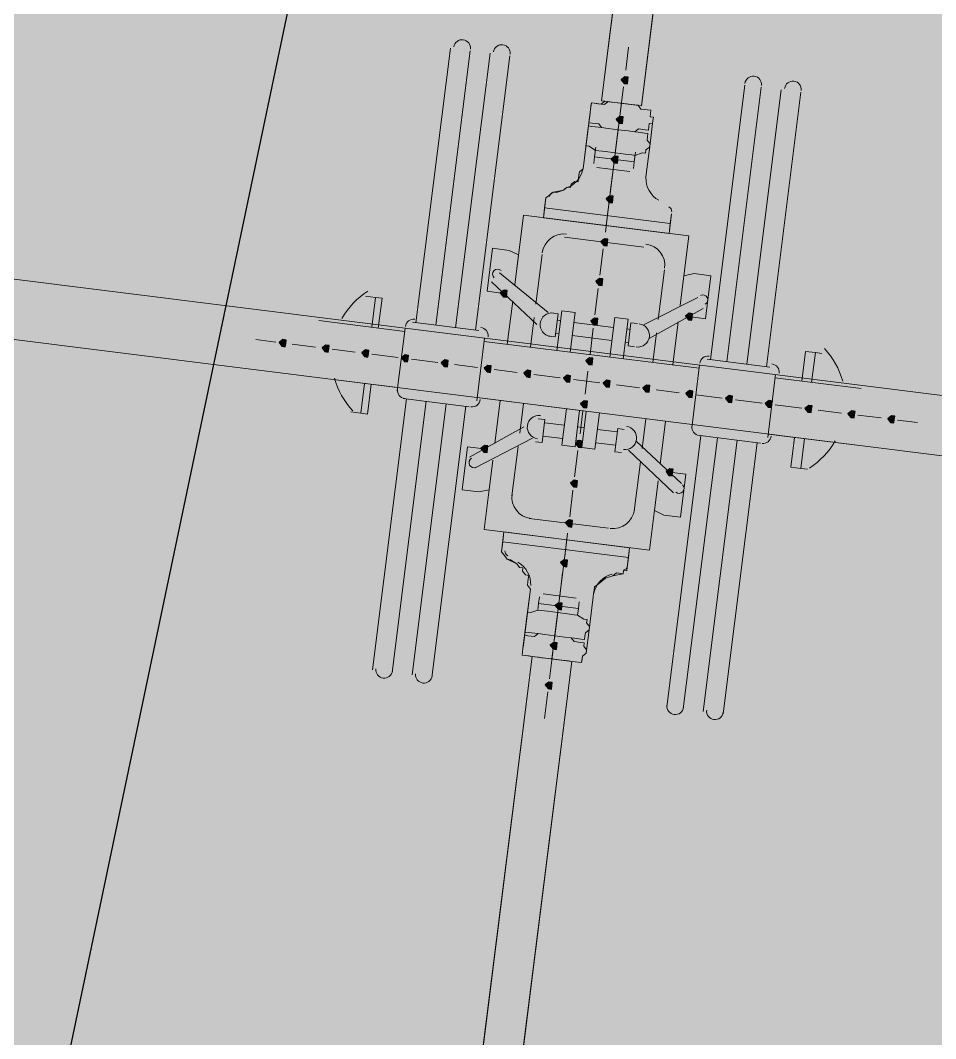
# Model space of a CAD drawing. Header units: metres. Extents: x -4 to 509425, y 7549 to 4732445.
# Drawn here: x 476052.894 to 476055.218, y 4719746.05 to 4719748.636 of the extents above; entities that cross this region are included whole.
import ezdxf

# ---------------------------------------------------------------- set-up
doc = ezdxf.new("R2010")
doc.units = ezdxf.units.M
doc.header["$LTSCALE"] = 0.01
doc.header["$MEASUREMENT"] = 0
doc.layers.get('0').update_dxf_attribs({"lineweight": 0})
for name, color, linetype in [('_SUBESTACIÓN', 1, 'Continuous'), ('PARCELAS', 31, 'Continuous'), ('SUBESTACION LA VID', 253, 'Continuous')]:
    doc.layers.add(name, color=color, linetype=linetype)

# ---------------------------------------------------------------- blocks, each defined once
blk = doc.blocks.new('A$Cfff6051d')
at = {"layer": 'SUBESTACION LA VID', "transparency": 33554687}
h = blk.add_hatch(color=256, dxfattribs=at)
h.dxf.hatch_style = 2
h.paths.add_polyline_path([(476054.4361, 4719748.4834), (476054.4372, 4719748.4918), (476054.4288, 4719748.4928), (476054.4193, 4719748.4855), (476054.4267, 4719748.476), (476054.4351, 4719748.475)])
h = blk.add_hatch(color=256, dxfattribs=at)
h.dxf.hatch_style = 2
h.paths.add_polyline_path([(476054.4235, 4719748.3826), (476054.4245, 4719748.391), (476054.4161, 4719748.392), (476054.4067, 4719748.3847), (476054.414, 4719748.3752), (476054.4224, 4719748.3742)])
h = blk.add_hatch(color=256, dxfattribs=at)
h.dxf.hatch_style = 2
h.paths.add_polyline_path([(476054.4108, 4719748.2818), (476054.4119, 4719748.2902), (476054.4035, 4719748.2912), (476054.394, 4719748.2839), (476054.4014, 4719748.2744), (476054.4098, 4719748.2734)])
h = blk.add_hatch(color=256, dxfattribs=at)
h.dxf.hatch_style = 2
h.paths.add_polyline_path([(476054.3982, 4719748.181), (476054.3993, 4719748.1894), (476054.3909, 4719748.1904), (476054.3814, 4719748.1831), (476054.3888, 4719748.1736), (476054.3972, 4719748.1726)])
h = blk.add_hatch(color=256, dxfattribs=at)
h.dxf.hatch_style = 2
h.paths.add_polyline_path([(476054.3845, 4719748.0718), (476054.3856, 4719748.0802), (476054.3772, 4719748.0812), (476054.3677, 4719748.0739), (476054.3751, 4719748.0644), (476054.3835, 4719748.0634)])
h = blk.add_hatch(color=256, dxfattribs=at)
h.dxf.hatch_style = 2
h.paths.add_polyline_path([(476054.3719, 4719747.971), (476054.3729, 4719747.9794), (476054.3645, 4719747.9804), (476054.3551, 4719747.9731), (476054.3624, 4719747.9636), (476054.3708, 4719747.9626)])
h = blk.add_hatch(color=256, dxfattribs=at)
h.dxf.hatch_style = 2
h.paths.add_polyline_path([(476054.1293, 4719747.9417), (476054.1303, 4719747.9501), (476054.1219, 4719747.9511), (476054.1125, 4719747.9438), (476054.1198, 4719747.9343), (476054.1282, 4719747.9333)])
h = blk.add_hatch(color=256, dxfattribs=at)
h.dxf.hatch_style = 2
h.paths.add_polyline_path([(476054.5997, 4719747.8827), (476054.6008, 4719747.8911), (476054.5924, 4719747.8921), (476054.5829, 4719747.8848), (476054.5903, 4719747.8753), (476054.5987, 4719747.8743)])
h = blk.add_hatch(color=256, dxfattribs=at)
h.dxf.hatch_style = 2
h.paths.add_polyline_path([(476054.3592, 4719747.8702), (476054.3603, 4719747.8786), (476054.3519, 4719747.8796), (476054.3424, 4719747.8723), (476054.3498, 4719747.8628), (476054.3582, 4719747.8618)])
h = blk.add_hatch(color=256, dxfattribs=at)
h.dxf.hatch_style = 2
h.paths.add_polyline_path([(476053.5675, 4719747.8158), (476053.5685, 4719747.8242), (476053.5601, 4719747.8253), (476053.5507, 4719747.818), (476053.558, 4719747.8085), (476053.5664, 4719747.8074)])
h = blk.add_hatch(color=256, dxfattribs=at)
h.dxf.hatch_style = 2
h.paths.add_polyline_path([(476053.6767, 4719747.8022), (476053.6777, 4719747.8106), (476053.6693, 4719747.8116), (476053.6599, 4719747.8043), (476053.6672, 4719747.7948), (476053.6756, 4719747.7938)])
h = blk.add_hatch(color=256, dxfattribs=at)
h.dxf.hatch_style = 2
h.paths.add_polyline_path([(476053.7775, 4719747.7895), (476053.7785, 4719747.7979), (476053.7701, 4719747.799), (476053.7607, 4719747.7916), (476053.768, 4719747.7822), (476053.7764, 4719747.7811)])
h = blk.add_hatch(color=256, dxfattribs=at)
h.dxf.hatch_style = 2
h.paths.add_polyline_path([(476053.8783, 4719747.7769), (476053.8793, 4719747.7853), (476053.8709, 4719747.7863), (476053.8615, 4719747.779), (476053.8688, 4719747.7695), (476053.8772, 4719747.7685)])
h = blk.add_hatch(color=256, dxfattribs=at)
h.dxf.hatch_style = 2
h.paths.add_polyline_path([(476053.9791, 4719747.7642), (476053.9801, 4719747.7726), (476053.9717, 4719747.7737), (476053.9623, 4719747.7664), (476053.9696, 4719747.7569), (476053.978, 4719747.7558)])
h = blk.add_hatch(color=256, dxfattribs=at)
h.dxf.hatch_style = 2
h.paths.add_polyline_path([(476054.3466, 4719747.7694), (476054.3477, 4719747.7778), (476054.3393, 4719747.7788), (476054.3298, 4719747.7715), (476054.3372, 4719747.762), (476054.3456, 4719747.761)])
h = blk.add_hatch(color=256, dxfattribs=at)
h.dxf.hatch_style = 2
h.paths.add_polyline_path([(476054.0883, 4719747.7506), (476054.0893, 4719747.759), (476054.0809, 4719747.76), (476054.0715, 4719747.7527), (476054.0788, 4719747.7432), (476054.0872, 4719747.7422)])
h = blk.add_hatch(color=256, dxfattribs=at)
h.dxf.hatch_style = 2
h.paths.add_polyline_path([(476054.1891, 4719747.7379), (476054.1901, 4719747.7463), (476054.1817, 4719747.7474), (476054.1723, 4719747.74), (476054.1796, 4719747.7306), (476054.188, 4719747.7295)])
h = blk.add_hatch(color=256, dxfattribs=at)
h.dxf.hatch_style = 2
h.paths.add_polyline_path([(476054.2899, 4719747.7253), (476054.2909, 4719747.7337), (476054.2825, 4719747.7347), (476054.2731, 4719747.7274), (476054.2804, 4719747.7179), (476054.2888, 4719747.7169)])
h = blk.add_hatch(color=256, dxfattribs=at)
h.dxf.hatch_style = 2
h.paths.add_polyline_path([(476054.3907, 4719747.7126), (476054.3917, 4719747.721), (476054.3833, 4719747.7221), (476054.3739, 4719747.7147), (476054.3812, 4719747.7053), (476054.3896, 4719747.7042)])
h = blk.add_hatch(color=256, dxfattribs=at)
h.dxf.hatch_style = 2
h.paths.add_polyline_path([(476054.4915, 4719747.7), (476054.4925, 4719747.7084), (476054.4841, 4719747.7095), (476054.4747, 4719747.7021), (476054.482, 4719747.6927), (476054.4904, 4719747.6916)])
h = blk.add_hatch(color=256, dxfattribs=at)
h.dxf.hatch_style = 2
h.paths.add_polyline_path([(476054.6007, 4719747.6863), (476054.6017, 4719747.6947), (476054.5933, 4719747.6958), (476054.5839, 4719747.6884), (476054.5912, 4719747.679), (476054.5996, 4719747.6779)])
h = blk.add_hatch(color=256, dxfattribs=at)
h.dxf.hatch_style = 2
h.paths.add_polyline_path([(476054.3329, 4719747.6602), (476054.334, 4719747.6686), (476054.3256, 4719747.6696), (476054.3161, 4719747.6623), (476054.3235, 4719747.6528), (476054.3319, 4719747.6518)])
h = blk.add_hatch(color=256, dxfattribs=at)
h.dxf.hatch_style = 2
h.paths.add_polyline_path([(476054.7015, 4719747.6737), (476054.7025, 4719747.6821), (476054.6941, 4719747.6831), (476054.6847, 4719747.6758), (476054.692, 4719747.6663), (476054.7004, 4719747.6653)])
h = blk.add_hatch(color=256, dxfattribs=at)
h.dxf.hatch_style = 2
h.paths.add_polyline_path([(476054.8023, 4719747.661), (476054.8034, 4719747.6694), (476054.795, 4719747.6705), (476054.7855, 4719747.6631), (476054.7928, 4719747.6537), (476054.8012, 4719747.6526)])
h = blk.add_hatch(color=256, dxfattribs=at)
h.dxf.hatch_style = 2
h.paths.add_polyline_path([(476054.9031, 4719747.6484), (476054.9042, 4719747.6568), (476054.8958, 4719747.6579), (476054.8863, 4719747.6505), (476054.8936, 4719747.6411), (476054.902, 4719747.64)])
h = blk.add_hatch(color=256, dxfattribs=at)
h.dxf.hatch_style = 2
h.paths.add_polyline_path([(476055.0123, 4719747.6347), (476055.0134, 4719747.6431), (476055.005, 4719747.6442), (476054.9955, 4719747.6368), (476055.0029, 4719747.6274), (476055.0113, 4719747.6263)])
h = blk.add_hatch(color=256, dxfattribs=at)
h.dxf.hatch_style = 2
h.paths.add_polyline_path([(476055.1131, 4719747.6221), (476055.1142, 4719747.6305), (476055.1058, 4719747.6315), (476055.0963, 4719747.6242), (476055.1037, 4719747.6147), (476055.1121, 4719747.6137)])
h = blk.add_hatch(color=256, dxfattribs=at)
h.dxf.hatch_style = 2
h.paths.add_polyline_path([(476054.0798, 4719747.5468), (476054.0808, 4719747.5552), (476054.0724, 4719747.5563), (476054.063, 4719747.5489), (476054.0703, 4719747.5395), (476054.0787, 4719747.5384)])
h = blk.add_hatch(color=256, dxfattribs=at)
h.dxf.hatch_style = 2
h.paths.add_polyline_path([(476054.3203, 4719747.5594), (476054.3213, 4719747.5678), (476054.3129, 4719747.5688), (476054.3035, 4719747.5615), (476054.3108, 4719747.552), (476054.3192, 4719747.551)])
h = blk.add_hatch(color=256, dxfattribs=at)
h.dxf.hatch_style = 2
h.paths.add_polyline_path([(476054.5502, 4719747.4879), (476054.5513, 4719747.4963), (476054.5429, 4719747.4973), (476054.5334, 4719747.49), (476054.5408, 4719747.4805), (476054.5492, 4719747.4795)])
h = blk.add_hatch(color=256, dxfattribs=at)
h.dxf.hatch_style = 2
h.paths.add_polyline_path([(476054.3076, 4719747.4586), (476054.3087, 4719747.467), (476054.3003, 4719747.468), (476054.2908, 4719747.4607), (476054.2982, 4719747.4512), (476054.3066, 4719747.4502)])
h = blk.add_hatch(color=256, dxfattribs=at)
h.dxf.hatch_style = 2
h.paths.add_polyline_path([(476054.295, 4719747.3577), (476054.2961, 4719747.3661), (476054.2877, 4719747.3672), (476054.2782, 4719747.3599), (476054.2855, 4719747.3504), (476054.2939, 4719747.3493)])
h = blk.add_hatch(color=256, dxfattribs=at)
h.dxf.hatch_style = 2
h.paths.add_polyline_path([(476054.2824, 4719747.2569), (476054.2834, 4719747.2653), (476054.275, 4719747.2664), (476054.2656, 4719747.2591), (476054.2729, 4719747.2496), (476054.2813, 4719747.2485)])
h = blk.add_hatch(color=256, dxfattribs=at)
h.dxf.hatch_style = 2
h.paths.add_polyline_path([(476054.2687, 4719747.1477), (476054.2697, 4719747.1561), (476054.2613, 4719747.1572), (476054.2519, 4719747.1498), (476054.2592, 4719747.1404), (476054.2676, 4719747.1393)])
h = blk.add_hatch(color=256, dxfattribs=at)
h.dxf.hatch_style = 2
h.paths.add_polyline_path([(476054.256, 4719747.0469), (476054.2571, 4719747.0553), (476054.2487, 4719747.0564), (476054.2392, 4719747.049), (476054.2466, 4719747.0396), (476054.255, 4719747.0385)])
h = blk.add_hatch(color=256, dxfattribs=at)
h.dxf.hatch_style = 2
h.paths.add_polyline_path([(476054.2434, 4719746.9461), (476054.2444, 4719746.9545), (476054.236, 4719746.9556), (476054.2266, 4719746.9482), (476054.2339, 4719746.9388), (476054.2423, 4719746.9377)])
at = {"layer": 'SUBESTACION LA VID', "lineweight": 15}
for p, q in [((476071.4612, 4719745.6493), (475975.7142, 4719757.6531)), ((476071.4423, 4719745.4981), (475975.6953, 4719757.5019)), ((476054.3699, 4719748.432), (476054.9829, 4719753.321)), ((476054.4707, 4719748.4193), (476055.0837, 4719753.3083)), ((476053.9857, 4719748.5655), (476053.8982, 4719747.8682)), ((476054.4309, 4719748.5096), (476054.4383, 4719748.5684)), ((476053.9487, 4719747.8619), (476054.0361, 4719748.5591)), ((476054.0865, 4719748.5528), (476053.9991, 4719747.8556)), ((476054.0495, 4719747.8493), (476054.1369, 4719748.5465)), ((476054.4172, 4719748.4004), (476054.4256, 4719748.4676)), ((476054.6459, 4719747.7745), (476054.7333, 4719748.4717)), ((476054.7753, 4719748.4665), (476054.6879, 4719747.7692)), ((476054.7383, 4719747.7629), (476054.8257, 4719748.4601)), ((476054.8761, 4719748.4538), (476054.7887, 4719747.7566)), ((476054.3405, 4719748.4015), (476054.3332, 4719748.3427)), ((476054.4046, 4719748.2996), (476054.413, 4719748.3668)), ((476054.4928, 4719748.3227), (476054.5001, 4719748.3815)), ((476054.3226, 4719748.2587), (476054.3332, 4719748.3427)), ((476054.4928, 4719748.3227), (476054.4822, 4719748.2387)), ((476054.3499, 4719748.2724), (476054.352, 4719748.2892)), ((476054.4413, 4719748.2524), (476054.3573, 4719748.2629)), ((476054.3583, 4719748.2713), (476054.3583, 4719748.2713)), ((476054.3919, 4719748.1988), (476054.3993, 4719748.2576)), ((476054.4423, 4719748.2608), (476054.4423, 4719748.2608)), ((476054.4528, 4719748.2765), (476054.4507, 4719748.2597)), ((476054.247, 4719748.1999), (476054.2733, 4719748.2052)), ((476054.5441, 4719748.12), (476054.2249, 4719748.16)), ((476054.3793, 4719748.098), (476054.3866, 4719748.1568)), ((476054.1714, 4719748.1412), (476054.1493, 4719747.9648)), ((476054.5914, 4719748.0885), (476054.1714, 4719748.1412)), ((476054.4769, 4719748.0602), (476054.2753, 4719748.0855)), ((476054.5914, 4719748.0885), (476054.5693, 4719747.9121)), ((476054.3656, 4719747.9888), (476054.374, 4719748.056)), ((476054.2186, 4719748.0414), (476054.2028, 4719747.9154)), ((476054.5294, 4719748.0024), (476054.5136, 4719747.8764)), ((476054.0905, 4719747.9721), (476054.2049, 4719747.8639)), ((476054.1104, 4719747.9952), (476054.2343, 4719747.8944)), ((476054.3529, 4719747.888), (476054.3614, 4719747.9552)), ((476053.7954, 4719747.9323), (476053.7702, 4719747.9355)), ((476053.8122, 4719747.9302), (476053.8027, 4719747.8546)), ((476054.144, 4719747.9228), (476054.1303, 4719747.8135)), ((476054.6144, 4719747.932), (476054.4779, 4719747.8638)), ((476054.2563, 4719747.7977), (476054.2689, 4719747.8986)), ((476054.3025, 4719747.8943), (476054.2689, 4719747.8986)), ((476054.2899, 4719747.7935), (476054.3025, 4719747.8943)), ((476054.6281, 4719747.9047), (476054.4905, 4719747.8281)), ((476053.8699, 4719747.8462), (476053.6515, 4719747.8736)), ((476054.0579, 4719747.8482), (476053.8898, 4719747.8693)), ((476054.1986, 4719747.8818), (476054.1891, 4719747.8062)), ((476054.2658, 4719747.8734), (476054.2574, 4719747.8744)), ((476054.4002, 4719747.8565), (476054.2994, 4719747.8691)), ((476054.3907, 4719747.7809), (476054.4033, 4719747.8817)), ((476054.4369, 4719747.8775), (476054.4033, 4719747.8817)), ((476054.4243, 4719747.7767), (476054.4369, 4719747.8775)), ((476054.4611, 4719747.8659), (476054.4443, 4719747.868)), ((476054.564, 4719747.8701), (476054.5503, 4719747.7609)), ((476053.8709, 4719747.8546), (476053.8509, 4719747.695)), ((476054.2616, 4719747.8397), (476054.2532, 4719747.8408)), ((476054.3403, 4719747.7872), (476054.3487, 4719747.8544)), ((476054.4422, 4719747.8512), (476054.4338, 4719747.8523)), ((476054.5094, 4719747.8428), (476054.4999, 4719747.7672)), ((476053.5423, 4719747.819), (476053.4919, 4719747.8253)), ((476054.0525, 4719747.6697), (476054.0725, 4719747.8293)), ((476054.6175, 4719747.7525), (476054.0715, 4719747.8209)), ((476054.396, 4719747.8229), (476054.2952, 4719747.8355)), ((476054.438, 4719747.8176), (476054.4296, 4719747.8187)), ((476053.6431, 4719747.8064), (476053.5843, 4719747.8137)), ((476053.7439, 4719747.7937), (476053.6851, 4719747.8011)), ((476054.8874, 4719747.7954), (476054.8779, 4719747.7198)), ((476054.9126, 4719747.7923), (476054.9294, 4719747.7902)), ((476053.8531, 4719747.78), (476053.7859, 4719747.7885)), ((476053.9539, 4719747.7674), (476053.8867, 4719747.7758)), ((476054.6375, 4719747.7756), (476054.7971, 4719747.7555)), ((476054.0547, 4719747.7548), (476053.9959, 4719747.7621)), ((476054.1555, 4719747.7421), (476054.0967, 4719747.7495)), ((476054.2647, 4719747.7284), (476054.1975, 4719747.7369)), ((476054.3277, 4719747.6864), (476054.335, 4719747.7452)), ((476054.5986, 4719747.6013), (476054.6186, 4719747.7609)), ((476053.852, 4719747.7034), (476053.6336, 4719747.7308)), ((476054.3655, 4719747.7158), (476054.2983, 4719747.7242)), ((476054.8118, 4719747.7366), (476054.7918, 4719747.577)), ((476054.8107, 4719747.7282), (476055.0291, 4719747.7009)), ((476054.4663, 4719747.7032), (476054.4075, 4719747.7105)), ((476054.5671, 4719747.6905), (476054.5083, 4719747.6979)), ((476054.6763, 4719747.6768), (476054.6091, 4719747.6853)), ((476053.7877, 4719746.9862), (476053.874, 4719747.675)), ((476053.9244, 4719747.6687), (476053.8381, 4719746.9799)), ((476054.0336, 4719747.655), (476053.8656, 4719747.6761)), ((476053.8885, 4719746.9736), (476053.9748, 4719747.6624)), ((476054.5996, 4719747.6097), (476054.0536, 4719747.6781)), ((476054.1124, 4719747.6707), (476054.0987, 4719747.5615)), ((476054.1712, 4719747.6634), (476054.1617, 4719747.5878)), ((476054.7771, 4719747.6642), (476054.7099, 4719747.6726)), ((476054.8779, 4719747.6516), (476054.8107, 4719747.66)), ((476053.7333, 4719747.6415), (476053.7585, 4719747.6383)), ((476054.0252, 4719747.6561), (476053.9389, 4719746.9672)), ((476054.2804, 4719747.6497), (476054.2688, 4719747.5573)), ((476054.314, 4719747.6455), (476054.3024, 4719747.5531)), ((476054.315, 4719747.5856), (476054.3224, 4719747.6444)), ((476054.3308, 4719747.6434), (476054.3192, 4719747.551)), ((476054.3644, 4719747.6391), (476054.3528, 4719747.5467)), ((476054.9787, 4719747.6389), (476054.9199, 4719747.6463)), ((476055.0795, 4719747.6263), (476055.0207, 4719747.6337)), ((476054.2751, 4719747.6077), (476054.2247, 4719747.614)), ((476054.482, 4719747.6244), (476054.4725, 4719747.5488)), ((476054.5324, 4719747.6181), (476054.5187, 4719747.5089)), ((476055.1719, 4719747.6147), (476055.1215, 4719747.621)), ((476054.0346, 4719747.5269), (476054.1722, 4719747.6035)), ((476054.3255, 4719747.6014), (476054.3087, 4719747.6035)), ((476054.4095, 4719747.5908), (476054.3591, 4719747.5971)), ((476054.6133, 4719747.5823), (476054.7729, 4719747.5623)), ((476054.7928, 4719747.5854), (476055.0112, 4719747.5581)), ((476054.0483, 4719747.4996), (476054.1943, 4719747.5752)), ((476054.2709, 4719747.5741), (476054.2205, 4719747.5804)), ((476054.3024, 4719747.5531), (476054.2688, 4719747.5573)), ((476054.3213, 4719747.5678), (476054.3045, 4719747.5699)), ((476054.4053, 4719747.5572), (476054.3549, 4719747.5635)), ((476054.5723, 4719747.4595), (476054.4578, 4719747.5677)), ((476054.6217, 4719747.5813), (476054.5353, 4719746.8925)), ((476054.5773, 4719746.8872), (476054.6637, 4719747.576)), ((476054.7141, 4719747.5697), (476054.6277, 4719746.8809)), ((476054.6781, 4719746.8746), (476054.7645, 4719747.5634)), ((476054.1575, 4719747.5542), (476054.1417, 4719747.4282)), ((476054.3013, 4719747.4764), (476054.3098, 4719747.5436)), ((476054.3528, 4719747.5467), (476054.3192, 4719747.551)), ((476054.42, 4719747.5383), (476054.4032, 4719747.5404)), ((476054.5523, 4719747.4364), (476054.4379, 4719747.5446)), ((476054.0934, 4719747.5195), (476054.0713, 4719747.3431)), ((476054.4683, 4719747.5152), (476054.4525, 4719747.3892)), ((476054.8925, 4719747.4961), (476054.8757, 4719747.4982)), ((476054.5135, 4719747.4669), (476054.4913, 4719747.2905)), ((476054.2887, 4719747.3756), (476054.2971, 4719747.4428)), ((476054.3874, 4719747.3462), (476054.1858, 4719747.3714)), ((476054.4913, 4719747.2905), (476054.0713, 4719747.3431)), ((476054.2761, 4719747.2748), (476054.2834, 4719747.3336)), ((476054.4378, 4719747.2716), (476054.1186, 4719747.3116)), ((476054.1301, 4719747.2675), (476054.1542, 4719747.2559)), ((476054.2634, 4719747.174), (476054.2708, 4719747.2328)), ((476054.3979, 4719747.2254), (476054.4241, 4719747.2306)), ((476054.1889, 4719747.1919), (476054.1783, 4719747.1079)), ((476054.212, 4719747.1719), (476054.2099, 4719747.1551)), ((476054.2204, 4719747.1709), (476054.2204, 4719747.1709)), ((476054.3054, 4719747.1687), (476054.2214, 4719747.1793)), ((476054.338, 4719747.0879), (476054.3485, 4719747.1719)), ((476054.3044, 4719747.1603), (476054.3044, 4719747.1603)), ((476054.3107, 4719747.1425), (476054.3128, 4719747.1593)), ((476054.2497, 4719747.0648), (476054.2582, 4719747.132)), ((476054.171, 4719747.0491), (476054.1783, 4719747.1079)), ((476054.338, 4719747.0879), (476054.3306, 4719747.0291)), ((476053.4263, 4719740.9053), (476054.193, 4719747.0207)), ((476054.2371, 4719746.964), (476054.2455, 4719747.0312)), ((476053.5271, 4719740.8926), (476054.2938, 4719747.0081)), ((476054.2245, 4719746.8632), (476054.2329, 4719746.9304))]:
    blk.add_line(p, q, dxfattribs=at)
at = {"layer": 'SUBESTACION LA VID', "lineweight": 0}
for p, q in [((476054.3699, 4719748.432), (476054.4707, 4719748.4193)), ((476054.541, 4719748.0948), (476054.5473, 4719748.1452)), ((476054.4409, 4719747.2968), (476054.4346, 4719747.2464))]:
    blk.add_line(p, q, dxfattribs=at)
at = {"layer": 'SUBESTACION LA VID', "lineweight": 15}
for points in [[(476071.4423, 4719745.4981), (476071.4612, 4719745.6493), (475975.7142, 4719757.6531), (475975.6953, 4719757.5019), (476071.4423, 4719745.4981)], [(476054.3699, 4719748.432), (476054.4707, 4719748.4193), (476055.0837, 4719753.3083), (476054.9829, 4719753.321), (476054.3699, 4719748.432)], [(476054.2281, 4719748.1852), (476054.2218, 4719748.1348), (476054.3814, 4719748.1148), (476054.4203, 4719748.4256), (476054.3951, 4719748.4288), (476054.3867, 4719748.4299), (476054.3773, 4719748.4225), (476054.3689, 4719748.4236), (476054.3605, 4719748.4246), (476054.3521, 4719748.4257), (476054.3437, 4719748.4267), (476054.3416, 4719748.4099), (476054.3405, 4719748.4015), (476054.3332, 4719748.3427), (476054.3226, 4719748.2587), (476054.3132, 4719748.2514), (476054.3121, 4719748.243), (476054.3111, 4719748.2346), (476054.31, 4719748.2262), (476054.3016, 4719748.2272), (476054.2922, 4719748.2199), (476054.2911, 4719748.2115), (476054.2827, 4719748.2125), (476054.2733, 4719748.2052), (476054.2554, 4719748.1989), (476054.247, 4719748.1999), (476054.2375, 4719748.1926), (476054.2281, 4719748.1852)], [(476054.3405, 4719748.4015), (476054.3395, 4719748.3931), (476054.3384, 4719748.3847), (476054.3374, 4719748.3763), (476054.3458, 4719748.3753), (476054.3626, 4719748.3732), (476054.3699, 4719748.3637), (476054.3867, 4719748.3616), (476054.4119, 4719748.3584), (476054.4371, 4719748.3553), (476054.4539, 4719748.3532), (476054.4634, 4719748.3605), (476054.4802, 4719748.3584), (476054.4886, 4719748.3574), (476054.4896, 4719748.3658), (476054.4907, 4719748.3742), (476054.4991, 4719748.3731), (476054.5001, 4719748.3815), (476054.5012, 4719748.3899), (476054.4928, 4719748.391), (476054.4938, 4719748.3994), (476054.4949, 4719748.4078), (476054.4865, 4719748.4088), (476054.4697, 4719748.4109), (476054.4623, 4719748.4204), (476054.4455, 4719748.4225), (476054.4203, 4719748.4256), (476054.3951, 4719748.4288), (476054.3783, 4719748.4309), (476054.3689, 4719748.4236), (476054.3521, 4719748.4257), (476054.3437, 4719748.4267), (476054.3426, 4719748.4183), (476054.3416, 4719748.4099), (476054.3405, 4719748.4015)], [(476054.4046, 4719748.2996), (476054.4298, 4719748.2965), (476054.4466, 4719748.2944), (476054.455, 4719748.2933), (476054.4728, 4719748.2996), (476054.4812, 4719748.2986), (476054.4823, 4719748.307), (476054.4917, 4719748.3143), (476054.4928, 4719748.3227), (476054.4854, 4719748.3322), (476054.4865, 4719748.3406), (476054.4875, 4719748.349), (476054.4791, 4719748.35), (476054.4623, 4719748.3521), (476054.4539, 4719748.3532), (476054.4371, 4719748.3553), (476054.4119, 4719748.3584), (476054.3867, 4719748.3616), (476054.3699, 4719748.3637), (476054.3615, 4719748.3648), (476054.3447, 4719748.3669), (476054.3363, 4719748.3679), (476054.3353, 4719748.3595), (476054.3342, 4719748.3511), (476054.3332, 4719748.3427), (476054.3321, 4719748.3343), (476054.3311, 4719748.3259), (476054.33, 4719748.3175), (476054.3384, 4719748.3165), (476054.3541, 4719748.306), (476054.3625, 4719748.3049), (476054.3793, 4719748.3028), (476054.4046, 4719748.2996)], [(476054.456, 4719748.3017), (476054.4528, 4719748.2765), (476054.352, 4719748.2892), (476054.3552, 4719748.3144)], [(476054.5473, 4719748.1452), (476054.5441, 4719748.12), (476054.541, 4719748.0948), (476054.2218, 4719748.1348), (476054.2249, 4719748.16), (476054.2281, 4719748.1852)], [(476054.1209, 4719747.9427), (476054.0789, 4719747.948), (476054.0926, 4719748.0572), (476054.1346, 4719748.0519), (476054.1587, 4719748.0404), (476054.1493, 4719747.9648)], [(476054.5913, 4719747.8837), (476054.6333, 4719747.8785), (476054.647, 4719747.9877), (476054.605, 4719747.9929), (476054.5788, 4719747.9877), (476054.5693, 4719747.9121)], [(476053.7859, 4719747.8567), (476053.7954, 4719747.9323), (476053.8122, 4719747.9302)], [(476054.2353, 4719747.8345), (476054.2521, 4719747.8324), (476054.2595, 4719747.8912), (476054.2427, 4719747.8933)], [(476054.4537, 4719747.8071), (476054.4369, 4719747.8092), (476054.4443, 4719747.868)], [(476054.9031, 4719747.7167), (476054.9126, 4719747.7923), (476054.8874, 4719747.7954)], [(476053.7848, 4719747.7118), (476053.7753, 4719747.6362), (476053.7585, 4719747.6383), (476053.768, 4719747.7139)], [(476054.209, 4719747.6245), (476054.2258, 4719747.6224), (476054.2184, 4719747.5636), (476054.2016, 4719747.5657)], [(476054.4274, 4719747.5971), (476054.4106, 4719747.5992), (476054.4032, 4719747.5404)], [(476054.86, 4719747.577), (476054.8505, 4719747.5014), (476054.8757, 4719747.4982), (476054.8852, 4719747.5739)], [(476054.0714, 4719747.5479), (476054.0294, 4719747.5532), (476054.0157, 4719747.444), (476054.0577, 4719747.4387), (476054.084, 4719747.4439), (476054.0934, 4719747.5195)], [(476054.5418, 4719747.4889), (476054.5838, 4719747.4837), (476054.5701, 4719747.3744), (476054.5281, 4719747.3797), (476054.504, 4719747.3913), (476054.5135, 4719747.4669)], [(476054.1154, 4719747.2864), (476054.1217, 4719747.3368), (476054.2813, 4719747.3168), (476054.2434, 4719747.0144), (476054.2182, 4719747.0175), (476054.2098, 4719747.0186), (476054.2014, 4719747.0197), (476054.193, 4719747.0207), (476054.1846, 4719747.0218), (476054.1762, 4719747.0228), (476054.1678, 4719747.0239), (476054.1699, 4719747.0407), (476054.171, 4719747.0491), (476054.1783, 4719747.1079), (476054.1889, 4719747.1919), (476054.1815, 4719747.2013), (476054.1826, 4719747.2097), (476054.1836, 4719747.2181), (476054.1847, 4719747.2265), (476054.1763, 4719747.2276), (476054.1689, 4719747.237), (476054.17, 4719747.2454), (476054.1616, 4719747.2465), (476054.1542, 4719747.2559), (476054.1385, 4719747.2664), (476054.1301, 4719747.2675), (476054.1228, 4719747.277), (476054.1154, 4719747.2864)], [(476054.4346, 4719747.2464), (476054.4378, 4719747.2716), (476054.4409, 4719747.2968), (476054.1217, 4719747.3368), (476054.1186, 4719747.3116), (476054.1154, 4719747.2864)], [(476054.4346, 4719747.2464), (476054.4409, 4719747.2968), (476054.2813, 4719747.3168), (476054.2434, 4719747.0144), (476054.2686, 4719747.0112), (476054.277, 4719747.0102), (476054.2938, 4719747.0081), (476054.3022, 4719747.007), (476054.3106, 4719747.006), (476054.319, 4719747.0049), (476054.3211, 4719747.0217), (476054.3306, 4719747.0291), (476054.338, 4719747.0879), (476054.3485, 4719747.1719), (476054.3495, 4719747.1803), (476054.3506, 4719747.1887), (476054.3516, 4719747.1971), (476054.3611, 4719747.2044), (476054.3705, 4719747.2118), (476054.38, 4719747.2191), (476054.3979, 4719747.2254), (476054.4073, 4719747.2327), (476054.4241, 4719747.2306), (476054.4252, 4719747.239), (476054.4336, 4719747.238), (476054.4346, 4719747.2464)], [(476054.3086, 4719747.1257), (476054.3107, 4719747.1425), (476054.2099, 4719747.1551), (476054.2078, 4719747.1383)], [(476054.2582, 4719747.132), (476054.2834, 4719747.1288), (476054.3002, 4719747.1267), (476054.3086, 4719747.1257), (476054.3243, 4719747.1152), (476054.3327, 4719747.1141), (476054.3317, 4719747.1057), (476054.339, 4719747.0963), (476054.338, 4719747.0879), (476054.3285, 4719747.0805), (476054.3274, 4719747.0721), (476054.3264, 4719747.0637), (476054.318, 4719747.0648), (476054.3012, 4719747.0669), (476054.2928, 4719747.0679), (476054.276, 4719747.07), (476054.2508, 4719747.0732), (476054.2256, 4719747.0763), (476054.2088, 4719747.0785), (476054.2004, 4719747.0795), (476054.1836, 4719747.0816), (476054.1752, 4719747.0827), (476054.1762, 4719747.0911), (476054.1773, 4719747.0995), (476054.1783, 4719747.1079), (476054.1794, 4719747.1163), (476054.1805, 4719747.1247), (476054.1815, 4719747.1331), (476054.1899, 4719747.132), (476054.2078, 4719747.1383), (476054.2162, 4719747.1373), (476054.233, 4719747.1352), (476054.2582, 4719747.132)], [(476054.171, 4719747.0491), (476054.172, 4719747.0575), (476054.1731, 4719747.0659), (476054.1741, 4719747.0743), (476054.1825, 4719747.0732), (476054.1993, 4719747.0711), (476054.2088, 4719747.0785), (476054.2256, 4719747.0763), (476054.2508, 4719747.0732), (476054.276, 4719747.07), (476054.2928, 4719747.0679), (476054.3001, 4719747.0585), (476054.3169, 4719747.0564), (476054.3253, 4719747.0553), (476054.3243, 4719747.0469), (476054.3316, 4719747.0375), (476054.3306, 4719747.0291), (476054.3211, 4719747.0217), (476054.3201, 4719747.0133), (476054.319, 4719747.0049), (476054.3106, 4719747.006), (476054.2938, 4719747.0081), (476054.2854, 4719747.0091), (476054.2686, 4719747.0112), (476054.2434, 4719747.0144), (476054.2182, 4719747.0175), (476054.2014, 4719747.0197), (476054.193, 4719747.0207), (476054.1762, 4719747.0228), (476054.1678, 4719747.0239), (476054.1689, 4719747.0323), (476054.1699, 4719747.0407), (476054.171, 4719747.0491)], [(476053.4263, 4719740.9053), (476053.5271, 4719740.8926), (476054.2938, 4719747.0081), (476054.193, 4719747.0207), (476053.4263, 4719740.9053)]]:
    blk.add_lwpolyline(points, dxfattribs=at)
at = {"layer": 'SUBESTACION LA VID'}
for points in [[(476054.4361, 4719748.4834), (476054.4372, 4719748.4918), (476054.4288, 4719748.4928), (476054.4193, 4719748.4855), (476054.4267, 4719748.476), (476054.4351, 4719748.475)], [(476054.4235, 4719748.3826), (476054.4245, 4719748.391), (476054.4161, 4719748.392), (476054.4067, 4719748.3847), (476054.414, 4719748.3752), (476054.4224, 4719748.3742)], [(476054.4108, 4719748.2818), (476054.4119, 4719748.2902), (476054.4035, 4719748.2912), (476054.394, 4719748.2839), (476054.4014, 4719748.2744), (476054.4098, 4719748.2734)], [(476054.3982, 4719748.181), (476054.3993, 4719748.1894), (476054.3909, 4719748.1904), (476054.3814, 4719748.1831), (476054.3888, 4719748.1736), (476054.3972, 4719748.1726)], [(476054.3845, 4719748.0718), (476054.3856, 4719748.0802), (476054.3772, 4719748.0812), (476054.3677, 4719748.0739), (476054.3751, 4719748.0644), (476054.3835, 4719748.0634)], [(476054.3719, 4719747.971), (476054.3729, 4719747.9794), (476054.3645, 4719747.9804), (476054.3551, 4719747.9731), (476054.3624, 4719747.9636), (476054.3708, 4719747.9626)], [(476054.1293, 4719747.9417), (476054.1303, 4719747.9501), (476054.1219, 4719747.9511), (476054.1125, 4719747.9438), (476054.1198, 4719747.9343), (476054.1282, 4719747.9333)], [(476054.5997, 4719747.8827), (476054.6008, 4719747.8911), (476054.5924, 4719747.8921), (476054.5829, 4719747.8848), (476054.5903, 4719747.8753), (476054.5987, 4719747.8743)], [(476054.3592, 4719747.8702), (476054.3603, 4719747.8786), (476054.3519, 4719747.8796), (476054.3424, 4719747.8723), (476054.3498, 4719747.8628), (476054.3582, 4719747.8618)], [(476053.5675, 4719747.8158), (476053.5685, 4719747.8242), (476053.5601, 4719747.8253), (476053.5507, 4719747.818), (476053.558, 4719747.8085), (476053.5664, 4719747.8074)], [(476053.6767, 4719747.8022), (476053.6777, 4719747.8106), (476053.6693, 4719747.8116), (476053.6599, 4719747.8043), (476053.6672, 4719747.7948), (476053.6756, 4719747.7938)], [(476053.7775, 4719747.7895), (476053.7785, 4719747.7979), (476053.7701, 4719747.799), (476053.7607, 4719747.7916), (476053.768, 4719747.7822), (476053.7764, 4719747.7811)], [(476053.8783, 4719747.7769), (476053.8793, 4719747.7853), (476053.8709, 4719747.7863), (476053.8615, 4719747.779), (476053.8688, 4719747.7695), (476053.8772, 4719747.7685)], [(476053.9791, 4719747.7642), (476053.9801, 4719747.7726), (476053.9717, 4719747.7737), (476053.9623, 4719747.7664), (476053.9696, 4719747.7569), (476053.978, 4719747.7558)], [(476054.3466, 4719747.7694), (476054.3477, 4719747.7778), (476054.3393, 4719747.7788), (476054.3298, 4719747.7715), (476054.3372, 4719747.762), (476054.3456, 4719747.761)], [(476054.0883, 4719747.7506), (476054.0893, 4719747.759), (476054.0809, 4719747.76), (476054.0715, 4719747.7527), (476054.0788, 4719747.7432), (476054.0872, 4719747.7422)], [(476054.1891, 4719747.7379), (476054.1901, 4719747.7463), (476054.1817, 4719747.7474), (476054.1723, 4719747.74), (476054.1796, 4719747.7306), (476054.188, 4719747.7295)], [(476054.2899, 4719747.7253), (476054.2909, 4719747.7337), (476054.2825, 4719747.7347), (476054.2731, 4719747.7274), (476054.2804, 4719747.7179), (476054.2888, 4719747.7169)], [(476054.3907, 4719747.7126), (476054.3917, 4719747.721), (476054.3833, 4719747.7221), (476054.3739, 4719747.7147), (476054.3812, 4719747.7053), (476054.3896, 4719747.7042)], [(476054.4915, 4719747.7), (476054.4925, 4719747.7084), (476054.4841, 4719747.7095), (476054.4747, 4719747.7021), (476054.482, 4719747.6927), (476054.4904, 4719747.6916)], [(476054.6007, 4719747.6863), (476054.6017, 4719747.6947), (476054.5933, 4719747.6958), (476054.5839, 4719747.6884), (476054.5912, 4719747.679), (476054.5996, 4719747.6779)], [(476054.3329, 4719747.6602), (476054.334, 4719747.6686), (476054.3256, 4719747.6696), (476054.3161, 4719747.6623), (476054.3235, 4719747.6528), (476054.3319, 4719747.6518)], [(476054.7015, 4719747.6737), (476054.7025, 4719747.6821), (476054.6941, 4719747.6831), (476054.6847, 4719747.6758), (476054.692, 4719747.6663), (476054.7004, 4719747.6653)], [(476054.8023, 4719747.661), (476054.8034, 4719747.6694), (476054.795, 4719747.6705), (476054.7855, 4719747.6631), (476054.7928, 4719747.6537), (476054.8012, 4719747.6526)], [(476054.9031, 4719747.6484), (476054.9042, 4719747.6568), (476054.8958, 4719747.6579), (476054.8863, 4719747.6505), (476054.8936, 4719747.6411), (476054.902, 4719747.64)], [(476055.0123, 4719747.6347), (476055.0134, 4719747.6431), (476055.005, 4719747.6442), (476054.9955, 4719747.6368), (476055.0029, 4719747.6274), (476055.0113, 4719747.6263)], [(476055.1131, 4719747.6221), (476055.1142, 4719747.6305), (476055.1058, 4719747.6315), (476055.0963, 4719747.6242), (476055.1037, 4719747.6147), (476055.1121, 4719747.6137)], [(476054.0798, 4719747.5468), (476054.0808, 4719747.5552), (476054.0724, 4719747.5563), (476054.063, 4719747.5489), (476054.0703, 4719747.5395), (476054.0787, 4719747.5384)], [(476054.3203, 4719747.5594), (476054.3213, 4719747.5678), (476054.3129, 4719747.5688), (476054.3035, 4719747.5615), (476054.3108, 4719747.552), (476054.3192, 4719747.551)], [(476054.5502, 4719747.4879), (476054.5513, 4719747.4963), (476054.5429, 4719747.4973), (476054.5334, 4719747.49), (476054.5408, 4719747.4805), (476054.5492, 4719747.4795)], [(476054.3076, 4719747.4586), (476054.3087, 4719747.467), (476054.3003, 4719747.468), (476054.2908, 4719747.4607), (476054.2982, 4719747.4512), (476054.3066, 4719747.4502)], [(476054.295, 4719747.3577), (476054.2961, 4719747.3661), (476054.2877, 4719747.3672), (476054.2782, 4719747.3599), (476054.2855, 4719747.3504), (476054.2939, 4719747.3493)], [(476054.2824, 4719747.2569), (476054.2834, 4719747.2653), (476054.275, 4719747.2664), (476054.2656, 4719747.2591), (476054.2729, 4719747.2496), (476054.2813, 4719747.2485)], [(476054.2687, 4719747.1477), (476054.2697, 4719747.1561), (476054.2613, 4719747.1572), (476054.2519, 4719747.1498), (476054.2592, 4719747.1404), (476054.2676, 4719747.1393)], [(476054.256, 4719747.0469), (476054.2571, 4719747.0553), (476054.2487, 4719747.0564), (476054.2392, 4719747.049), (476054.2466, 4719747.0396), (476054.255, 4719747.0385)], [(476054.2434, 4719746.9461), (476054.2444, 4719746.9545), (476054.236, 4719746.9556), (476054.2266, 4719746.9482), (476054.2339, 4719746.9388), (476054.2423, 4719746.9377)]]:
    blk.add_lwpolyline(points, close=True, dxfattribs=at)
at = {"layer": 'SUBESTACION LA VID', "lineweight": 0}
for points in [[(476054.4361, 4719748.4834), (476054.4372, 4719748.4918), (476054.4288, 4719748.4928), (476054.4193, 4719748.4855), (476054.4267, 4719748.476), (476054.4351, 4719748.475)], [(476054.4235, 4719748.3826), (476054.4245, 4719748.391), (476054.4161, 4719748.392), (476054.4067, 4719748.3847), (476054.414, 4719748.3752), (476054.4224, 4719748.3742)], [(476054.4108, 4719748.2818), (476054.4119, 4719748.2902), (476054.4035, 4719748.2912), (476054.394, 4719748.2839), (476054.4014, 4719748.2744), (476054.4098, 4719748.2734)], [(476054.3982, 4719748.181), (476054.3993, 4719748.1894), (476054.3909, 4719748.1904), (476054.3814, 4719748.1831), (476054.3888, 4719748.1736), (476054.3972, 4719748.1726)], [(476054.3845, 4719748.0718), (476054.3856, 4719748.0802), (476054.3772, 4719748.0812), (476054.3677, 4719748.0739), (476054.3751, 4719748.0644), (476054.3835, 4719748.0634)], [(476054.3719, 4719747.971), (476054.3729, 4719747.9794), (476054.3645, 4719747.9804), (476054.3551, 4719747.9731), (476054.3624, 4719747.9636), (476054.3708, 4719747.9626)], [(476054.1293, 4719747.9417), (476054.1303, 4719747.9501), (476054.1219, 4719747.9511), (476054.1125, 4719747.9438), (476054.1198, 4719747.9343), (476054.1282, 4719747.9333)], [(476054.5997, 4719747.8827), (476054.6008, 4719747.8911), (476054.5924, 4719747.8921), (476054.5829, 4719747.8848), (476054.5903, 4719747.8753), (476054.5987, 4719747.8743)], [(476054.3592, 4719747.8702), (476054.3603, 4719747.8786), (476054.3519, 4719747.8796), (476054.3424, 4719747.8723), (476054.3498, 4719747.8628), (476054.3582, 4719747.8618)], [(476053.5675, 4719747.8158), (476053.5685, 4719747.8242), (476053.5601, 4719747.8253), (476053.5507, 4719747.818), (476053.558, 4719747.8085), (476053.5664, 4719747.8074)], [(476053.6767, 4719747.8022), (476053.6777, 4719747.8106), (476053.6693, 4719747.8116), (476053.6599, 4719747.8043), (476053.6672, 4719747.7948), (476053.6756, 4719747.7938)], [(476053.7775, 4719747.7895), (476053.7785, 4719747.7979), (476053.7701, 4719747.799), (476053.7607, 4719747.7916), (476053.768, 4719747.7822), (476053.7764, 4719747.7811)], [(476053.8783, 4719747.7769), (476053.8793, 4719747.7853), (476053.8709, 4719747.7863), (476053.8615, 4719747.779), (476053.8688, 4719747.7695), (476053.8772, 4719747.7685)], [(476053.9791, 4719747.7642), (476053.9801, 4719747.7726), (476053.9717, 4719747.7737), (476053.9623, 4719747.7664), (476053.9696, 4719747.7569), (476053.978, 4719747.7558)], [(476054.3466, 4719747.7694), (476054.3477, 4719747.7778), (476054.3393, 4719747.7788), (476054.3298, 4719747.7715), (476054.3372, 4719747.762), (476054.3456, 4719747.761)], [(476054.0883, 4719747.7506), (476054.0893, 4719747.759), (476054.0809, 4719747.76), (476054.0715, 4719747.7527), (476054.0788, 4719747.7432), (476054.0872, 4719747.7422)], [(476054.1891, 4719747.7379), (476054.1901, 4719747.7463), (476054.1817, 4719747.7474), (476054.1723, 4719747.74), (476054.1796, 4719747.7306), (476054.188, 4719747.7295)], [(476054.2899, 4719747.7253), (476054.2909, 4719747.7337), (476054.2825, 4719747.7347), (476054.2731, 4719747.7274), (476054.2804, 4719747.7179), (476054.2888, 4719747.7169)], [(476054.3907, 4719747.7126), (476054.3917, 4719747.721), (476054.3833, 4719747.7221), (476054.3739, 4719747.7147), (476054.3812, 4719747.7053), (476054.3896, 4719747.7042)], [(476054.4915, 4719747.7), (476054.4925, 4719747.7084), (476054.4841, 4719747.7095), (476054.4747, 4719747.7021), (476054.482, 4719747.6927), (476054.4904, 4719747.6916)], [(476054.6007, 4719747.6863), (476054.6017, 4719747.6947), (476054.5933, 4719747.6958), (476054.5839, 4719747.6884), (476054.5912, 4719747.679), (476054.5996, 4719747.6779)], [(476054.3329, 4719747.6602), (476054.334, 4719747.6686), (476054.3256, 4719747.6696), (476054.3161, 4719747.6623), (476054.3235, 4719747.6528), (476054.3319, 4719747.6518)], [(476054.7015, 4719747.6737), (476054.7025, 4719747.6821), (476054.6941, 4719747.6831), (476054.6847, 4719747.6758), (476054.692, 4719747.6663), (476054.7004, 4719747.6653)], [(476054.8023, 4719747.661), (476054.8034, 4719747.6694), (476054.795, 4719747.6705), (476054.7855, 4719747.6631), (476054.7928, 4719747.6537), (476054.8012, 4719747.6526)], [(476054.9031, 4719747.6484), (476054.9042, 4719747.6568), (476054.8958, 4719747.6579), (476054.8863, 4719747.6505), (476054.8936, 4719747.6411), (476054.902, 4719747.64)], [(476055.0123, 4719747.6347), (476055.0134, 4719747.6431), (476055.005, 4719747.6442), (476054.9955, 4719747.6368), (476055.0029, 4719747.6274), (476055.0113, 4719747.6263)], [(476055.1131, 4719747.6221), (476055.1142, 4719747.6305), (476055.1058, 4719747.6315), (476055.0963, 4719747.6242), (476055.1037, 4719747.6147), (476055.1121, 4719747.6137)], [(476054.0798, 4719747.5468), (476054.0808, 4719747.5552), (476054.0724, 4719747.5563), (476054.063, 4719747.5489), (476054.0703, 4719747.5395), (476054.0787, 4719747.5384)], [(476054.3203, 4719747.5594), (476054.3213, 4719747.5678), (476054.3129, 4719747.5688), (476054.3035, 4719747.5615), (476054.3108, 4719747.552), (476054.3192, 4719747.551)], [(476054.5502, 4719747.4879), (476054.5513, 4719747.4963), (476054.5429, 4719747.4973), (476054.5334, 4719747.49), (476054.5408, 4719747.4805), (476054.5492, 4719747.4795)], [(476054.3076, 4719747.4586), (476054.3087, 4719747.467), (476054.3003, 4719747.468), (476054.2908, 4719747.4607), (476054.2982, 4719747.4512), (476054.3066, 4719747.4502)], [(476054.295, 4719747.3577), (476054.2961, 4719747.3661), (476054.2877, 4719747.3672), (476054.2782, 4719747.3599), (476054.2855, 4719747.3504), (476054.2939, 4719747.3493)], [(476054.2824, 4719747.2569), (476054.2834, 4719747.2653), (476054.275, 4719747.2664), (476054.2656, 4719747.2591), (476054.2729, 4719747.2496), (476054.2813, 4719747.2485)], [(476054.2687, 4719747.1477), (476054.2697, 4719747.1561), (476054.2613, 4719747.1572), (476054.2519, 4719747.1498), (476054.2592, 4719747.1404), (476054.2676, 4719747.1393)], [(476054.256, 4719747.0469), (476054.2571, 4719747.0553), (476054.2487, 4719747.0564), (476054.2392, 4719747.049), (476054.2466, 4719747.0396), (476054.255, 4719747.0385)], [(476054.2434, 4719746.9461), (476054.2444, 4719746.9545), (476054.236, 4719746.9556), (476054.2266, 4719746.9482), (476054.2339, 4719746.9388), (476054.2423, 4719746.9377)]]:
    blk.add_lwpolyline(points, close=True, dxfattribs=at)
for points in [[(476054.3226, 4719748.2587), (476054.3405, 4719748.4015), (476054.3416, 4719748.4099), (476054.3226, 4719748.2587), (476054.3416, 4719748.4099)], [(476054.1889, 4719747.1919), (476054.171, 4719747.0491), (476054.1889, 4719747.1919), (476054.1699, 4719747.0407)]]:
    blk.add_lwpolyline(points, dxfattribs=at)
at = {"layer": 'SUBESTACION LA VID', "lineweight": 15}
for points in [[(476054.0366, 4719748.5633), (476054.038, 4719748.5749), (476054.0298, 4719748.5855), (476054.0182, 4719748.587), (476054.0066, 4719748.5884), (476053.996, 4719748.5802), (476053.9946, 4719748.5686)], [(476054.1374, 4719748.5507), (476054.1388, 4719748.5623), (476054.1306, 4719748.5729), (476054.119, 4719748.5743), (476054.1074, 4719748.5758), (476054.0968, 4719748.5676), (476054.0954, 4719748.556)], [(476054.7758, 4719748.4707), (476054.7773, 4719748.4823), (476054.769, 4719748.4928), (476054.7575, 4719748.4943), (476054.7458, 4719748.4958), (476054.7353, 4719748.4875), (476054.7338, 4719748.4759)], [(476054.8766, 4719748.458), (476054.8781, 4719748.4696), (476054.8698, 4719748.4802), (476054.8583, 4719748.4817), (476054.8467, 4719748.4831), (476054.8361, 4719748.4749), (476054.8346, 4719748.4633)], [(476054.1143, 4719748.0009), (476054.1091, 4719748.0056), (476054.101, 4719748.0053), (476054.0963, 4719748.0001), (476054.0916, 4719747.9949), (476054.0919, 4719747.9869), (476054.0971, 4719747.9822)], [(476054.6325, 4719747.9151), (476054.6387, 4719747.9184), (476054.641, 4719747.9261), (476054.6377, 4719747.9322), (476054.6344, 4719747.9384), (476054.6267, 4719747.9408), (476054.6205, 4719747.9374)], [(476054.2469, 4719747.8928), (476054.2307, 4719747.8948), (476054.2158, 4719747.8833), (476054.2138, 4719747.8671), (476054.2118, 4719747.8508), (476054.2233, 4719747.836), (476054.2395, 4719747.834)], [(476054.4579, 4719747.8066), (476054.4742, 4719747.8046), (476054.489, 4719747.8161), (476054.491, 4719747.8323), (476054.493, 4719747.8486), (476054.4815, 4719747.8634), (476054.4653, 4719747.8654)], [(476054.2142, 4719747.6324), (476054.198, 4719747.6344), (476054.1832, 4719747.6229), (476054.1812, 4719747.6067), (476054.1791, 4719747.5904), (476054.1906, 4719747.5756), (476054.2069, 4719747.5736)], [(476054.4253, 4719747.5462), (476054.4415, 4719747.5442), (476054.4563, 4719747.5557), (476054.4584, 4719747.5719), (476054.4604, 4719747.5881), (476054.4489, 4719747.603), (476054.4327, 4719747.605)], [(476054.0397, 4719747.5239), (476054.0335, 4719747.5206), (476054.0312, 4719747.5129), (476054.0345, 4719747.5067), (476054.0378, 4719747.5005), (476054.0455, 4719747.4982), (476054.0516, 4719747.5015)], [(476054.5579, 4719747.4381), (476054.5631, 4719747.4333), (476054.5711, 4719747.4337), (476054.5758, 4719747.4389), (476054.5806, 4719747.444), (476054.5802, 4719747.4521), (476054.5751, 4719747.4568)], [(476053.7966, 4719746.9893), (476053.7951, 4719746.9777), (476053.8034, 4719746.9672), (476053.815, 4719746.9657), (476053.8266, 4719746.9643), (476053.8371, 4719746.9725), (476053.8386, 4719746.9841)], [(476053.8974, 4719746.9767), (476053.8959, 4719746.9651), (476053.9042, 4719746.9545), (476053.9158, 4719746.9531), (476053.9274, 4719746.9516), (476053.9379, 4719746.9598), (476053.9394, 4719746.9714)], [(476054.5358, 4719746.8967), (476054.5344, 4719746.8851), (476054.5426, 4719746.8745), (476054.5542, 4719746.873), (476054.5658, 4719746.8716), (476054.5764, 4719746.8798), (476054.5778, 4719746.8914)], [(476054.6366, 4719746.884), (476054.6352, 4719746.8724), (476054.6434, 4719746.8619), (476054.655, 4719746.8604), (476054.6666, 4719746.8589), (476054.6772, 4719746.8672), (476054.6786, 4719746.8788)]]:
    blk.add_open_spline(points, degree=3, knots=[0, 0, 0, 0, 1, 1, 1, 2, 2, 2, 2], dxfattribs=at)
for points in [[(476054.2759, 4719748.2093), (476054.2994, 4719748.2153), (476054.3174, 4719748.2342), (476054.3223, 4719748.2579)], [(476054.4823, 4719748.2378), (476054.4812, 4719748.2136), (476054.494, 4719748.1909), (476054.5153, 4719748.1793)], [(476054.2471, 4719748.1992), (476054.2419, 4719748.1982), (476054.2379, 4719748.194), (476054.2371, 4719748.1888)], [(476054.5479, 4719748.1498), (476054.5484, 4719748.1551), (476054.5455, 4719748.1601), (476054.5408, 4719748.1624)], [(476054.2806, 4719748.0933), (476054.2504, 4719748.0971), (476054.2229, 4719748.0757), (476054.2191, 4719748.0456)], [(476054.5299, 4719748.0066), (476054.5337, 4719748.0368), (476054.5123, 4719748.0643), (476054.4822, 4719748.0681)], [(476053.7758, 4719747.9481), (476053.7487, 4719747.9308), (476053.7262, 4719747.9072), (476053.7103, 4719747.8793)], [(476053.8951, 4719747.8772), (476053.8835, 4719747.8786), (476053.8729, 4719747.8704), (476053.8715, 4719747.8588)], [(476054.0815, 4719747.8325), (476054.0829, 4719747.8441), (476054.0747, 4719747.8546), (476054.0631, 4719747.8561)], [(476054.982, 4719747.7198), (476054.9734, 4719747.7508), (476054.9575, 4719747.7793), (476054.9355, 4719747.8027)], [(476054.6427, 4719747.7834), (476054.6311, 4719747.7849), (476054.6206, 4719747.7767), (476054.6191, 4719747.7651)], [(476054.8207, 4719747.7398), (476054.8222, 4719747.7514), (476054.8139, 4719747.762), (476054.8023, 4719747.7634)], [(476053.6912, 4719747.7275), (476053.6998, 4719747.6966), (476053.7157, 4719747.6681), (476053.7377, 4719747.6446)], [(476053.8515, 4719747.6992), (476053.85, 4719747.6876), (476053.8582, 4719747.677), (476053.8698, 4719747.6756)], [(476054.0378, 4719747.6545), (476054.0494, 4719747.653), (476054.06, 4719747.6613), (476054.0615, 4719747.6729)], [(476054.5991, 4719747.6055), (476054.5976, 4719747.5939), (476054.6059, 4719747.5833), (476054.6175, 4719747.5818)], [(476054.7771, 4719747.5618), (476054.7887, 4719747.5604), (476054.7992, 4719747.5686), (476054.8007, 4719747.5802)], [(476054.8975, 4719747.4992), (476054.9245, 4719747.5166), (476054.947, 4719747.5402), (476054.963, 4719747.5681)], [(476054.1422, 4719747.4324), (476054.1385, 4719747.4022), (476054.1598, 4719747.3747), (476054.19, 4719747.3709)], [(476054.3916, 4719747.3456), (476054.4218, 4719747.3419), (476054.4493, 4719747.3632), (476054.453, 4719747.3934)], [(476054.1243, 4719747.2892), (476054.1238, 4719747.2839), (476054.1266, 4719747.2789), (476054.1314, 4719747.2765)], [(476054.1898, 4719747.2011), (476054.1909, 4719747.2253), (476054.1781, 4719747.248), (476054.1569, 4719747.2597)], [(476054.4251, 4719747.2397), (476054.4303, 4719747.2408), (476054.4343, 4719747.245), (476054.4351, 4719747.2502)], [(476054.3962, 4719747.2297), (476054.3728, 4719747.2236), (476054.3548, 4719747.2048), (476054.3498, 4719747.1811)]]:
    blk.add_open_spline(points, degree=3, dxfattribs=at)

msp = doc.modelspace()

# ---------------------------------------------------------------- hatches: boundary and pattern name
at = {"layer": '_SUBESTACIÓN', "transparency": 33554559}
h = msp.add_hatch(color=1, dxfattribs=at)
h.dxf.hatch_style = 1
h.paths.add_polyline_path([(475968.6399, 4719805.825), (476089.9386, 4719790.615), (476078.1686, 4719696.74), (475956.8686, 4719711.9502)])

# ---------------------------------------------------------------- linework, layer by layer
at = {"layer": 'PARCELAS'}
msp.add_lwpolyline([(476049.9346, 4719731.3129), (476067.2306, 4719813.7689)], dxfattribs=at)

# ---------------------------------------------------------------- block references
at = {"linetype": 'Continuous'}
msp.add_blockref('A$Cfff6051d', (0, 0), dxfattribs=at)

doc.saveas('drawing.dxf')
